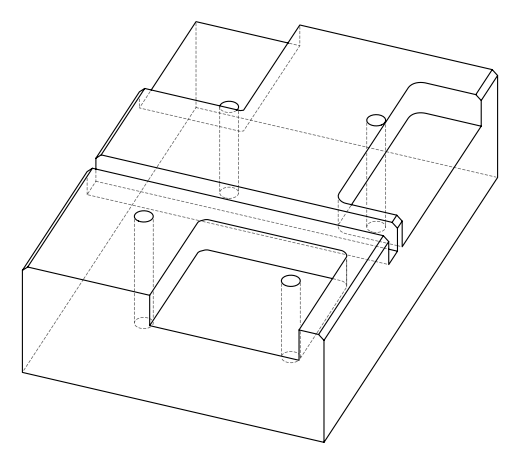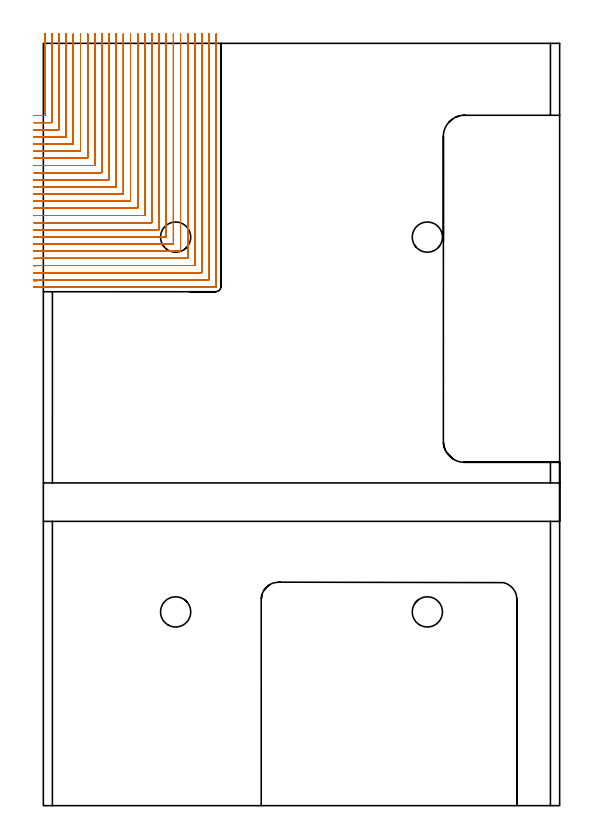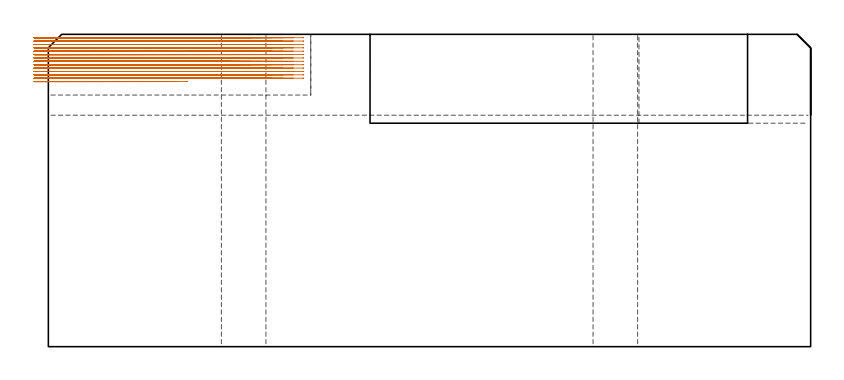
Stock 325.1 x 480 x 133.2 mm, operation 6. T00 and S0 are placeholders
(PLAN: 24 operations, 14 tool changes, 266.3 min)
(1 AREA_MILL | FG_CHAMFER_SURFACE | UGT0205_001 | 0.46 min | 347 mm3)
(2 AREA_MILL_1 | FG_CHAMFER_SURFACE_1 | UGT0205_001 | 4.44 min | 3070 mm3)
(3 AREA_MILL_2 | FG_CHAMFER_SURFACE_2 | UGT0205_001 | 4.44 min | 2965 mm3)
(4 AREA_MILL_3 | FG_CHAMFER_SURFACE_3 | UGT0205_001 | 1.23 min | 825 mm3)
(5 AREA_MILL_4 | FG_CHAMFER_SURFACE_4 | UGT0205_001 | 3.03 min | 2081 mm3)
(6 MILL_CORNER_NOTCH_RECTANGULAR | CORNER_NOTCH_RECTANGULAR | NXT0201_008 | Follow Part, ap 1.5, ae 75% | 162.63 min | 453170 mm3)
(7 MILL_SLOT | SLOT_PARTIAL_RECTANGULAR | UGT0201_094 | Follow Part, ap 5, ae 75% | 38 min | 856644 mm3)
(8 MILL_SLOT_1 | SLOT_PARTIAL_RECTANGULAR_1 | UGT0201_094 | Follow Part, ap 5, ae 75% | 36.74 min | 603226 mm3)
(9 MILL_RECTANGULAR_SLOT | SLOT_RECTANGULAR | UGT0201_094 | Follow Part, ap 5, ae 75% | 10.5 min | 271225 mm3)
(10 SPOT_DRILL | STEP1HOLE | NXT0321_9005460120000 | 0.05 min | 167 mm3)
(11 SPOT_DRILL_1 | STEP1HOLE_1 | NXT0321_9005460120000 | 0.05 min | 184 mm3)
(12 SPOT_DRILL_2 | STEP1HOLE_2 | NXT0321_9005460120000 | 0.05 min | 166 mm3)
(13 SPOT_DRILL_3 | STEP1HOLE_3 | NXT0321_9005460120000 | 0.06 min | 205 mm3)
(14 DRILL_BLIND_HOLE_INTO_CENTER | STEP1HOLE | NXT0301_092 | 0.09 min | 1696 mm3)
(15 GUN_DRILL_THROUGH_HOLE | STEP1HOLE | UGT0307_009 | 0.56 min | 10265 mm3)
(16 DRILL_TO_ENLARGE_THROUGH_HOLE | STEP1HOLE | UGT0301_048 | 0.47 min | 18218 mm3)
(17 DRILL_BLIND_HOLE_INTO_CENTER_1 | STEP1HOLE_1 | NXT0301_092 | 0.08 min | 1711 mm3)
(18 GUN_DRILL_THROUGH_HOLE_1 | STEP1HOLE_1 | UGT0307_009 | 0.66 min | 13211 mm3)
(19 DRILL_TO_ENLARGE_THROUGH_HOLE_1 | STEP1HOLE_1 | UGT0301_048 | 0.57 min | 22579 mm3)
(20 DRILL_BLIND_HOLE_INTO_CENTER_2 | STEP1HOLE_2 | NXT0301_092 | 0.08 min | 1684 mm3)
(21 GUN_DRILL_THROUGH_HOLE_2 | STEP1HOLE_2 | UGT0307_009 | 0.66 min | 13118 mm3)
(22 DRILL_TO_ENLARGE_THROUGH_HOLE_2 | STEP1HOLE_2 | UGT0301_048 | 0.57 min | 22704 mm3)
(23 DRILL_THROUGH_HOLE_INTO_CENTER | STEP1HOLE_3 | NXT0301_065 | 0.41 min | 6458 mm3)
(24 DRILL_TO_ENLARGE_THROUGH_HOLE_3 | STEP1HOLE_3 | UGT0301_048 | 0.43 min | 20336 mm3)
(TOOL UGT0205_001 | Chamfer Mill 20 x 3 x 45 deg. | D20 FL50 Z2)
(TOOL NXT0201_008 | ENDMILL 6mm [2P460-0600-NA 1630] | D6 FL26 Z6)
(TOOL UGT0201_094 | End mill 20 mm | D20 FL38 Z4)
(TOOL NXT0321_9005460120000 | NC Spot Drill, 142deg, 12mm, Carbide, Uncoated | D12 PA142 FL30 Z2)
(TOOL NXT0301_092 | Carbide Drill 12.1mm [860.1-1210-061A1-MM 2214] | D12.1 PA140 FL77 Z2)
(TOOL UGT0307_009 | Gun Drill 12 mm | D12 PA130 FL24 Z1)
(TOOL UGT0301_048 | Twist Drill 19 mm | D19 PA118 FL135 Z2)
(TOOL NXT0301_065 | Carbide Drill 9.4mm [860.1-0940-075A1-MM 2214] | D9.4 PA140 FL98 Z2)
(OP 6 MILL_CORNER_NOTCH_RECTANGULAR, part 1 of 2)
G17 G21 G94 G90
T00 M6
G54
G17 G0 G90 X-6. Y434.547 S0 M3
G43 Z143.2 H1
Z131.761
G94 G1 X-3. Y434.589 F250.
G2 X-1.476 Y434.6 R108. F500.
G1 X0.607
G3 X0.9 Y434.893 R0.3
G1 Y483.
Y486. F250.
G0 Z143.2
X-6. Y430.045
Z131.761
G1 X-3. Y430.089
G2 X-1.476 Y430.1 R103.5 F500.
G1 X5.107
G3 X5.4 Y430.393 R0.3
G1 Y483.
Y486. F250.
G0 Z143.2
X-6. Y425.542
Z131.761
G1 X-3. Y425.588
G2 X-1.476 Y425.6 R99. F500.
G1 X9.607
G3 X9.9 Y425.893 R0.3
G1 Y483.
Y486. F250.
G0 Z143.2
X-6. Y421.039
Z131.761
G1 X-3. Y421.088
G2 X-1.476 Y421.1 R94.5 F500.
G1 X14.107
G3 X14.4 Y421.393 R0.3
G1 Y483.
Y486. F250.
G0 Z143.2
X-6. Y416.536
Z131.761
G1 X-3. Y416.587
G2 X-1.476 Y416.6 R90. F500.
G1 X18.606
G3 X18.9 Y416.894 R0.3
G1 Y483.
Y486. F250.
G0 Z143.2
X-6. Y412.033
Z131.761
G1 X-3. Y412.086
G2 X-1.476 Y412.1 R85.5 F500.
G1 X23.106
G3 X23.4 Y412.394 R0.3
G1 Y483.
Y486. F250.
G0 Z143.2
X-5.999 Y407.529
Z131.761
G1 X-3. Y407.586
G2 X-1.476 Y407.6 R81. F500.
G1 X27.606
G3 X27.9 Y407.894 R0.3
G1 Y483.
Y486. F250.
G0 Z143.2
X-5.999 Y403.025
Z131.761
G1 X-3. Y403.085
G2 X-1.476 Y403.1 R76.5 F500.
G1 X32.106
G3 X32.4 Y403.394 R0.3
G1 Y483.
Y486. F250.
G0 Z143.2
X-5.999 Y398.52
Z131.761
G1 X-3. Y398.584
G2 X-1.476 Y398.6 R72. F500.
G1 X36.606
G3 X36.9 Y398.894 R0.3
G1 Y483.
Y486. F250.
G0 Z143.2
X-5.999 Y394.015
Z131.761
G1 X-3. Y394.083
G2 X-1.476 Y394.1 R67.5 F500.
G1 X41.105
G3 X41.4 Y394.395 R0.3
G1 Y483.
Y486. F250.
G0 Z143.2
X-5.999 Y389.509
Z131.761
G1 X-3. Y389.582
G2 X-1.476 Y389.6 R63. F500.
G1 X45.605
G3 X45.9 Y389.895 R0.3
G1 Y483.
Y486. F250.
G0 Z143.2
X-5.999 Y385.002
Z131.761
G1 X-3. Y385.08
G2 X-1.476 Y385.1 R58.5 F500.
G1 X50.105
G3 X50.4 Y385.395 R0.3
G1 Y483.
Y486. F250.
G0 Z143.2
X-5.999 Y380.494
Z131.761
G1 X-3. Y380.579
G2 X-1.476 Y380.6 R54. F500.
G1 X54.605
G3 X54.9 Y380.895 R0.3
G1 Y483.
Y486. F250.
G0 Z143.2
X-5.999 Y375.984
Z131.761
G1 X-3. Y376.077
G2 X-1.476 Y376.1 R49.5 F500.
G1 X59.105
G3 X59.4 Y376.395 R0.3
G1 Y483.
Y486. F250.
G0 Z143.2
X-5.998 Y371.473
Z131.761
G1 X-3. Y371.574
G2 X-1.476 Y371.6 R45. F500.
G1 X63.604
G3 X63.9 Y371.896 R0.3
G1 Y483.
Y486. F250.
G0 Z143.2
X-5.998 Y366.958
Z131.761
G1 X-3. Y367.071
G2 X-1.476 Y367.1 R40.5 F500.
G1 X68.104
G3 X68.4 Y367.396 R0.3
G1 Y483.
Y486. F250.
G0 Z143.2
X-5.997 Y362.441
Z131.761
G1 X-3. Y362.568
G2 X-1.476 Y362.6 R36. F500.
G1 X72.604
G3 X72.9 Y362.896 R0.3
G1 Y483.
Y486. F250.
G0 Z143.2
X-5.996 Y357.918
Z131.761
G1 X-3. Y358.063
G2 X-1.476 Y358.1 R31.5 F500.
G1 X77.104
G3 X77.4 Y358.396 R0.3
G1 Y483.
Y486. F250.
G0 Z143.2
X-5.995 Y353.388
Z131.761
G1 X-3. Y353.557
G2 X-1.476 Y353.6 R27. F500.
G1 X81.604
G3 X81.9 Y353.896 R0.3
G1 Y483.
Y486. F250.
G0 Z143.2
X-5.993 Y348.845
Z131.761
G1 X-3. Y349.048
G2 X-1.476 Y349.1 R22.5 F500.
G1 X86.104
G3 X86.4 Y349.396 R0.3
G1 Y483.
Y486. F250.
G0 Z143.2
X-5.989 Y344.281
Z131.761
G1 X-3. Y344.535
G2 X-1.476 Y344.6 R18. F500.
G1 X90.603
G3 X90.9 Y344.897 R0.3
G1 Y483.
Y486. F250.
G0 Z143.2
X-5.981 Y339.675
Z131.761
G1 X-3. Y340.014
G2 X-1.476 Y340.1 R13.5 F500.
G1 X95.103
G3 X95.4 Y340.397 R0.3
G1 Y483.
Y486. F250.
G0 Z143.2
X-5.957 Y334.962
Z131.761
G1 X-3. Y335.47
G2 X-1.476 Y335.6 R9. F500.
G1 X99.603
G3 X99.9 Y335.897 R0.3
G1 Y483.
Y486. F250.
G0 Z143.2
X-5.823 Y329.818
Z131.761
G1 X-3. Y330.834
G2 X-1.476 Y331.1 R4.5 F500.
G1 X104.103
G3 X104.4 Y331.397 R0.3
G1 Y483.
Y486. F250.
G0 Z143.2
X-4.476 Y326.6
Z131.761
G1 X-1.476
X108.603 F500.
G3 X108.9 Y326.897 R0.3
G1 Y483.
Y486. F250.
G0 Z143.2
X-6. Y434.594
Z130.322
G1 X-3. Y434.6
X-2.777 F500.
X0.607
G3 X0.9 Y434.893 R0.3
G1 Y483.
Y486. F250.
G0 Z143.2
X-6. Y430.093
Z130.322
G1 X-3. Y430.1
X-2.777 F500.
X5.107
G3 X5.4 Y430.393 R0.3
G1 Y483.
Y486. F250.
G0 Z143.2
X-6. Y425.593
Z130.322
G1 X-3. Y425.6
X-2.777 F500.
X9.607
G3 X9.9 Y425.893 R0.3
G1 Y483.
Y486. F250.
G0 Z143.2
X-6. Y421.093
Z130.322
G1 X-3. Y421.1
X-2.777 F500.
X14.107
G3 X14.4 Y421.393 R0.3
G1 Y483.
Y486. F250.
G0 Z143.2
X-6. Y416.592
Z130.322
G1 X-3. Y416.6
X-2.777 F500.
X18.606
G3 X18.9 Y416.894 R0.3
G1 Y483.
Y486. F250.
G0 Z143.2
X-6. Y412.092
Z130.322
G1 X-3. Y412.1
X-2.777 F500.
X23.106
G3 X23.4 Y412.394 R0.3
G1 Y483.
Y486. F250.
G0 Z143.2
X-6. Y407.591
Z130.322
G1 X-3. Y407.6
X-2.777 F500.
X27.606
G3 X27.9 Y407.894 R0.3
G1 Y483.
Y486. F250.
G0 Z143.2
X-6. Y403.091
Z130.322
G1 X-3. Y403.1
X-2.777 F500.
X32.106
G3 X32.4 Y403.394 R0.3
G1 Y483.
Y486. F250.
G0 Z143.2
X-6. Y398.59
Z130.322
G1 X-3. Y398.6
X-2.777 F500.
X36.606
G3 X36.9 Y398.894 R0.3
G1 Y483.
Y486. F250.
G0 Z143.2
X-6. Y394.09
Z130.322
G1 X-3. Y394.1
X-2.777 F500.
X41.105
G3 X41.4 Y394.395 R0.3
G1 Y483.
Y486. F250.
G0 Z143.2
X-6. Y389.589
Z130.322
G1 X-3. Y389.6
X-2.777 F500.
X45.605
G3 X45.9 Y389.895 R0.3
G1 Y483.
Y486. F250.
G0 Z143.2
X-6. Y385.088
Z130.322
G1 X-3. Y385.1
X-2.777 F500.
X50.105
G3 X50.4 Y385.395 R0.3
G1 Y483.
Y486. F250.
G0 Z143.2
X-6. Y380.587
Z130.322
G1 X-3. Y380.6
X-2.777 F500.
X54.605
G3 X54.9 Y380.895 R0.3
G1 Y483.
Y486. F250.
G0 Z143.2
X-6. Y376.086
Z130.322
G1 X-3. Y376.099
X-2.777 Y376.1 F500.
X59.105
G3 X59.4 Y376.395 R0.3
G1 Y483.
Y486. F250.
G0 Z143.2
X-6. Y371.585
Z130.322
G1 X-3. Y371.599
X-2.777 Y371.6 F500.
X63.604
G3 X63.9 Y371.896 R0.3
G1 Y483.
Y486. F250.
G0 Z143.2
X-6. Y367.083
Z130.322
G1 X-3. Y367.099
X-2.777 Y367.1 F500.
X68.104
G3 X68.4 Y367.396 R0.3
G1 Y483.
Y486. F250.
G0 Z143.2
X-6. Y362.581
Z130.322
G1 X-3. Y362.599
X-2.777 Y362.6 F500.
X72.604
G3 X72.9 Y362.896 R0.3
G1 Y483.
Y486. F250.
G0 Z143.2
X-6. Y358.078
Z130.322
G1 X-3. Y358.099
X-2.777 Y358.1 F500.
X77.104
G3 X77.4 Y358.396 R0.3
G1 Y483.
Y486. F250.
G0 Z143.2
X-6. Y353.574
Z130.322
G1 X-3. Y353.599
X-2.777 Y353.6 F500.
X81.604
G3 X81.9 Y353.896 R0.3
G1 Y483.
Y486. F250.
G0 Z143.2
X-6. Y349.069
Z130.322
G1 X-3. Y349.099
G2 X-2.777 Y349.1 R22.5 F500.
G1 X86.104
G3 X86.4 Y349.396 R0.3
G1 Y483.
Y486. F250.
G0 Z143.2
X-6. Y344.562
Z130.322
G1 X-3. Y344.599
G2 X-2.777 Y344.6 R18. F500.
G1 X90.603
G3 X90.9 Y344.897 R0.3
G1 Y483.
Y486. F250.
G0 Z143.2
X-6. Y340.049
Z130.322
G1 X-3. Y340.098
G2 X-2.777 Y340.1 R13.5 F500.
G1 X95.103
G3 X95.4 Y340.397 R0.3
G1 Y483.
Y486. F250.
G0 Z143.2
X-5.999 Y335.523
Z130.322
G1 X-3. Y335.597
G2 X-2.777 Y335.6 R9. F500.
G1 X99.603
G3 X99.9 Y335.897 R0.3
G1 Y483.
Y486. F250.
G0 Z143.2
X-5.996 Y330.946
Z130.322
G1 X-3. Y331.094
G2 X-2.777 Y331.1 R4.5 F500.
G1 X104.103
G3 X104.4 Y331.397 R0.3
G1 Y483.
Y486. F250.
G0 Z143.2
X-5.777 Y326.6
Z130.322
G1 X-2.777
X108.603 F500.
G3 X108.9 Y326.897 R0.3
G1 Y483.
Y486. F250.
G0 Z143.2
X-6. Y434.6
Z128.883
G1 X-3.
X0.607 F500.
G3 X0.9 Y434.893 R0.3
G1 Y483.
Y486. F250.
G0 Z143.2
X-6. Y430.1
Z128.883
G1 X-3.
X5.107 F500.
G3 X5.4 Y430.393 R0.3
G1 Y483.
Y486. F250.
G0 Z143.2
X-6. Y425.6
Z128.883
G1 X-3.
X9.607 F500.
G3 X9.9 Y425.893 R0.3
G1 Y483.
Y486. F250.
G0 Z143.2
X-6. Y421.1
Z128.883
G1 X-3.
X14.106 F500.
G3 X14.4 Y421.394 R0.3
G1 Y483.
Y486. F250.
G0 Z143.2
X-6. Y416.6
Z128.883
G1 X-3.
X18.606 F500.
G3 X18.9 Y416.894 R0.3
G1 Y483.
Y486. F250.
G0 Z143.2
X-6. Y412.1
Z128.883
G1 X-3.
X23.106 F500.
G3 X23.4 Y412.394 R0.3
G1 Y483.
Y486. F250.
G0 Z143.2
X-6. Y407.6
Z128.883
G1 X-3.
X27.606 F500.
G3 X27.9 Y407.894 R0.3
G1 Y483.
Y486. F250.
G0 Z143.2
X-6. Y403.1
Z128.883
G1 X-3.
X32.106 F500.
G3 X32.4 Y403.394 R0.3
G1 Y483.
Y486. F250.
G0 Z143.2
X-6. Y398.6
Z128.883
G1 X-3.
X36.606 F500.
G3 X36.9 Y398.894 R0.3
G1 Y483.
Y486. F250.
G0 Z143.2
X-6. Y394.1
Z128.883
G1 X-3.
X41.105 F500.
G3 X41.4 Y394.395 R0.3
G1 Y483.
Y486. F250.
G0 Z143.2
X-6. Y389.6
Z128.883
G1 X-3.
X45.605 F500.
G3 X45.9 Y389.895 R0.3
G1 Y483.
Y486. F250.
G0 Z143.2
X-6. Y385.1
Z128.883
G1 X-3.
X50.105 F500.
G3 X50.4 Y385.395 R0.3
G1 Y483.
Y486. F250.
G0 Z143.2
X-6. Y380.6
Z128.883
G1 X-3.
X54.605 F500.
G3 X54.9 Y380.895 R0.3
G1 Y483.
Y486. F250.
G0 Z143.2
X-6. Y376.1
Z128.883
G1 X-3.
X59.105 F500.
G3 X59.4 Y376.395 R0.3
G1 Y483.
Y486. F250.
G0 Z143.2
X-6. Y371.6
Z128.883
G1 X-3.
X63.604 F500.
G3 X63.9 Y371.896 R0.3
G1 Y483.
Y486. F250.
G0 Z143.2
X-6. Y367.1
Z128.883
G1 X-3.
X68.104 F500.
G3 X68.4 Y367.396 R0.3
G1 Y483.
Y486. F250.
G0 Z143.2
X-6. Y362.6
Z128.883
G1 X-3.
X72.604 F500.
G3 X72.9 Y362.896 R0.3
G1 Y483.
Y486. F250.
G0 Z143.2
X-6. Y358.1
Z128.883
G1 X-3.
X77.104 F500.
G3 X77.4 Y358.396 R0.3
G1 Y483.
Y486. F250.
G0 Z143.2
X-6. Y353.6
Z128.883
G1 X-3.
X81.604 F500.
G3 X81.9 Y353.896 R0.3
G1 Y483.
Y486. F250.
G0 Z143.2
X-6. Y349.1
Z128.883
G1 X-3.
X86.104 F500.
G3 X86.4 Y349.396 R0.3
G1 Y483.
Y486. F250.
G0 Z143.2
X-6. Y344.6
Z128.883
G1 X-3.
X90.603 F500.
G3 X90.9 Y344.897 R0.3
G1 Y483.
Y486. F250.
G0 Z143.2
X-6. Y340.1
Z128.883
G1 X-3.
X95.103 F500.
G3 X95.4 Y340.397 R0.3
G1 Y483.
Y486. F250.
G0 Z143.2
X-6. Y335.6
Z128.883
G1 X-3.
X99.603 F500.
G3 X99.9 Y335.897 R0.3
G1 Y483.
Y486. F250.
G0 Z143.2
X-6. Y331.1
Z128.883
G1 X-3.
X104.103 F500.
G3 X104.4 Y331.397 R0.3
G1 Y483.
Y486. F250.
G0 Z143.2
X-6. Y326.6
Z128.883
G1 X-3.
X108.603 F500.
G3 X108.9 Y326.897 R0.3
G1 Y483.
Y486. F250.
G0 Z143.2
X-6. Y434.6
Z127.444
G1 X-3.
X0.607 F500.
G3 X0.9 Y434.893 R0.3
G1 Y483.
Y486. F250.
G0 Z143.2
X-6. Y430.1
Z127.444
G1 X-3.
X5.107 F500.
G3 X5.4 Y430.393 R0.3
G1 Y483.
Y486. F250.
G0 Z143.2
X-6. Y425.6
Z127.444
G1 X-3.
X9.607 F500.
G3 X9.9 Y425.893 R0.3
G1 Y483.
Y486. F250.
G0 Z143.2
X-6. Y421.1
Z127.444
G1 X-3.
X14.106 F500.
G3 X14.4 Y421.394 R0.3
G1 Y483.
Y486. F250.
G0 Z143.2
X-6. Y416.6
Z127.444
G1 X-3.
X18.606 F500.
G3 X18.9 Y416.894 R0.3
G1 Y483.
Y486. F250.
G0 Z143.2
X-6. Y412.1
Z127.444
G1 X-3.
X23.106 F500.
G3 X23.4 Y412.394 R0.3
G1 Y483.
Y486. F250.
G0 Z143.2
X-6. Y407.6
Z127.444
G1 X-3.
X27.606 F500.
G3 X27.9 Y407.894 R0.3
G1 Y483.
Y486. F250.
G0 Z143.2
X-6. Y403.1
Z127.444
G1 X-3.
X32.106 F500.
G3 X32.4 Y403.394 R0.3
G1 Y483.
Y486. F250.
G0 Z143.2
X-6. Y398.6
Z127.444
G1 X-3.
X36.606 F500.
G3 X36.9 Y398.894 R0.3
G1 Y483.
Y486. F250.
G0 Z143.2
X-6. Y394.1
Z127.444
G1 X-3.
X41.105 F500.
G3 X41.4 Y394.395 R0.3
G1 Y483.
Y486. F250.
G0 Z143.2
X-6. Y389.6
Z127.444
G1 X-3.
X45.605 F500.
G3 X45.9 Y389.895 R0.3
G1 Y483.
Y486. F250.
G0 Z143.2
X-6. Y385.1
Z127.444
G1 X-3.
X50.105 F500.
G3 X50.4 Y385.395 R0.3
G1 Y483.
Y486. F250.
G0 Z143.2
X-6. Y380.6
Z127.444
G1 X-3.
X54.605 F500.
G3 X54.9 Y380.895 R0.3
G1 Y483.
Y486. F250.
G0 Z143.2
X-6. Y376.1
Z127.444
G1 X-3.
X59.105 F500.
G3 X59.4 Y376.395 R0.3
G1 Y483.
Y486. F250.
G0 Z143.2
X-6. Y371.6
Z127.444
G1 X-3.
X63.604 F500.
G3 X63.9 Y371.896 R0.3
G1 Y483.
Y486. F250.
G0 Z143.2
X-6. Y367.1
Z127.444
G1 X-3.
X68.104 F500.
G3 X68.4 Y367.396 R0.3
G1 Y483.
Y486. F250.
G0 Z143.2
X-6. Y362.6
Z127.444
G1 X-3.
X72.604 F500.
G3 X72.9 Y362.896 R0.3
G1 Y483.
Y486. F250.
G0 Z143.2
X-6. Y358.1
Z127.444
G1 X-3.
X77.104 F500.
G3 X77.4 Y358.396 R0.3
G1 Y483.
Y486. F250.
G0 Z143.2
X-6. Y353.6
Z127.444
G1 X-3.
X81.604 F500.
G3 X81.9 Y353.896 R0.3
G1 Y483.
Y486. F250.
G0 Z143.2
X-6. Y349.1
Z127.444
G1 X-3.
X86.104 F500.
G3 X86.4 Y349.396 R0.3
G1 Y483.
Y486. F250.
G0 Z143.2
X-6. Y344.6
Z127.444
G1 X-3.
X90.603 F500.
G3 X90.9 Y344.897 R0.3
G1 Y483.
Y486. F250.
G0 Z143.2
X-6. Y340.1
Z127.444
G1 X-3.
X95.103 F500.
G3 X95.4 Y340.397 R0.3
G1 Y483.
Y486. F250.
G0 Z143.2
X-6. Y335.6
Z127.444
G1 X-3.
X99.603 F500.
G3 X99.9 Y335.897 R0.3
G1 Y483.
Y486. F250.
G0 Z143.2
X-6. Y331.1
Z127.444
G1 X-3.
X104.103 F500.
G3 X104.4 Y331.397 R0.3
G1 Y483.
Y486. F250.
G0 Z143.2
X-6. Y326.6
Z127.444
G1 X-3.
X108.603 F500.
G3 X108.9 Y326.897 R0.3
G1 Y483.
Y486. F250.
G0 Z143.2
X-6. Y434.6
Z126.005
G1 X-3.
X0.607 F500.
G3 X0.9 Y434.893 R0.3
G1 Y483.
Y486. F250.
G0 Z143.2
X-6. Y430.1
Z126.005
G1 X-3.
X5.107 F500.
G3 X5.4 Y430.393 R0.3
G1 Y483.
Y486. F250.
G0 Z143.2
X-6. Y425.6
Z126.005
G1 X-3.
X9.607 F500.
G3 X9.9 Y425.893 R0.3
G1 Y483.
Y486. F250.
G0 Z143.2
X-6. Y421.1
Z126.005
G1 X-3.
X14.107 F500.
G3 X14.4 Y421.393 R0.3
G1 Y483.
Y486. F250.
G0 Z143.2
X-6. Y416.6
Z126.005
G1 X-3.
X18.606 F500.
G3 X18.9 Y416.894 R0.3
G1 Y483.
Y486. F250.
G0 Z143.2
X-6. Y412.1
Z126.005
G1 X-3.
X23.106 F500.
G3 X23.4 Y412.394 R0.3
G1 Y483.
Y486. F250.
G0 Z143.2
X-6. Y407.6
Z126.005
G1 X-3.
X27.606 F500.
G3 X27.9 Y407.894 R0.3
G1 Y483.
Y486. F250.
G0 Z143.2
X-6. Y403.1
Z126.005
G1 X-3.
X32.106 F500.
G3 X32.4 Y403.394 R0.3
G1 Y483.
Y486. F250.
G0 Z143.2
X-6. Y398.6
Z126.005
G1 X-3.
X36.606 F500.
G3 X36.9 Y398.894 R0.3
G1 Y483.
Y486. F250.
G0 Z143.2
X-6. Y394.1
Z126.005
G1 X-3.
X41.105 F500.
G3 X41.4 Y394.395 R0.3
G1 Y483.
Y486. F250.
G0 Z143.2
X-6. Y389.6
Z126.005
G1 X-3.
X45.605 F500.
G3 X45.9 Y389.895 R0.3
G1 Y483.
Y486. F250.
G0 Z143.2
X-6. Y385.1
Z126.005
G1 X-3.
X50.105 F500.
G3 X50.4 Y385.395 R0.3
G1 Y483.
Y486. F250.
G0 Z143.2
X-6. Y380.6
Z126.005
G1 X-3.
X54.605 F500.
G3 X54.9 Y380.895 R0.3
G1 Y483.
Y486. F250.
G0 Z143.2
X-6. Y376.1
Z126.005
G1 X-3.
X59.105 F500.
G3 X59.4 Y376.395 R0.3
G1 Y483.
Y486. F250.
G0 Z143.2
X-6. Y371.6
Z126.005
G1 X-3.
X63.604 F500.
G3 X63.9 Y371.896 R0.3
G1 Y483.
Y486. F250.
G0 Z143.2
X-6. Y367.1
Z126.005
G1 X-3.
X68.104 F500.
G3 X68.4 Y367.396 R0.3
G1 Y483.
Y486. F250.
G0 Z143.2
X-6. Y362.6
Z126.005
G1 X-3.
X72.604 F500.
G3 X72.9 Y362.896 R0.3
G1 Y483.
Y486. F250.
G0 Z143.2
X-6. Y358.1
Z126.005
G1 X-3.
X77.104 F500.
G3 X77.4 Y358.396 R0.3
G1 Y483.
Y486. F250.
G0 Z143.2
X-6. Y353.6
Z126.005
G1 X-3.
X81.604 F500.
G3 X81.9 Y353.896 R0.3
G1 Y483.
Y486. F250.
G0 Z143.2
X-6. Y349.1
Z126.005
G1 X-3.
X86.104 F500.
G3 X86.4 Y349.396 R0.3
G1 Y483.
Y486. F250.
G0 Z143.2
X-6. Y344.6
Z126.005
G1 X-3.
X90.603 F500.
G3 X90.9 Y344.897 R0.3
G1 Y483.
Y486. F250.
G0 Z143.2
X-6. Y340.1
Z126.005
G1 X-3.
X95.103 F500.
G3 X95.4 Y340.397 R0.3
G1 Y483.
Y486. F250.
G0 Z143.2
X-6. Y335.6
Z126.005
G1 X-3.
X99.603 F500.
G3 X99.9 Y335.897 R0.3
G1 Y483.
Y486. F250.
G0 Z143.2
X-6. Y331.1
Z126.005
G1 X-3.
X104.103 F500.
G3 X104.4 Y331.397 R0.3
G1 Y483.
Y486. F250.
G0 Z143.2
X-6. Y326.6
Z126.005
G1 X-3.
X108.603 F500.
G3 X108.9 Y326.897 R0.3
G1 Y483.
Y486. F250.
G0 Z143.2
X-6. Y434.6
Z124.567
G1 X-3.
X0.607 F500.
G3 X0.9 Y434.893 R0.3
G1 Y483.
Y486. F250.
G0 Z143.2
X-6. Y430.1
Z124.567
G1 X-3.
X5.107 F500.
G3 X5.4 Y430.393 R0.3
G1 Y483.
Y486. F250.
G0 Z143.2
X-6. Y425.6
Z124.567
G1 X-3.
X9.607 F500.
G3 X9.9 Y425.893 R0.3
G1 Y483.
Y486. F250.
G0 Z143.2
X-6. Y421.1
Z124.567
G1 X-3.
X14.107 F500.
G3 X14.4 Y421.393 R0.3
G1 Y483.
Y486. F250.
G0 Z143.2
X-6. Y416.6
Z124.567
G1 X-3.
X18.606 F500.
G3 X18.9 Y416.894 R0.3
G1 Y483.
Y486. F250.
G0 Z143.2
X-6. Y412.1
Z124.567
G1 X-3.
X23.106 F500.
G3 X23.4 Y412.394 R0.3
G1 Y483.
Y486. F250.
G0 Z143.2
X-6. Y407.6
Z124.567
G1 X-3.
X27.606 F500.
G3 X27.9 Y407.894 R0.3
G1 Y483.
Y486. F250.
G0 Z143.2
X-6. Y403.1
Z124.567
G1 X-3.
X32.106 F500.
G3 X32.4 Y403.394 R0.3
G1 Y483.
Y486. F250.
G0 Z143.2
X-6. Y398.6
Z124.567
G1 X-3.
X36.606 F500.
G3 X36.9 Y398.894 R0.3
G1 Y483.
Y486. F250.
G0 Z143.2
X-6. Y394.1
Z124.567
G1 X-3.
X41.105 F500.
G3 X41.4 Y394.395 R0.3
G1 Y483.
Y486. F250.
G0 Z143.2
X-6. Y389.6
Z124.567
G1 X-3.
X45.605 F500.
G3 X45.9 Y389.895 R0.3
G1 Y483.
Y486. F250.
G0 Z143.2
X-6. Y385.1
Z124.567
G1 X-3.
X50.105 F500.
G3 X50.4 Y385.395 R0.3
G1 Y483.
Y486. F250.
G0 Z143.2
X-6. Y380.6
Z124.567
G1 X-3.
X54.605 F500.
G3 X54.9 Y380.895 R0.3
G1 Y483.
Y486. F250.
G0 Z143.2
X-6. Y376.1
Z124.567
G1 X-3.
X59.105 F500.
G3 X59.4 Y376.395 R0.3
G1 Y483.
Y486. F250.
G0 Z143.2
X-6. Y371.6
Z124.567
G1 X-3.
X63.604 F500.
G3 X63.9 Y371.896 R0.3
G1 Y483.
Y486. F250.
G0 Z143.2
X-6. Y367.1
Z124.567
G1 X-3.
X68.104 F500.
G3 X68.4 Y367.396 R0.3
G1 Y483.
Y486. F250.
G0 Z143.2
X-6. Y362.6
Z124.567
G1 X-3.
X72.604 F500.
G3 X72.9 Y362.896 R0.3
G1 Y483.
Y486. F250.
G0 Z143.2
X-6. Y358.1
Z124.567
G1 X-3.
X77.104 F500.
G3 X77.4 Y358.396 R0.3
G1 Y483.
Y486. F250.
G0 Z143.2
X-6. Y353.6
Z124.567
G1 X-3.
X81.604 F500.
G3 X81.9 Y353.896 R0.3
G1 Y483.
Y486. F250.
G0 Z143.2
X-6. Y349.1
Z124.567
G1 X-3.
X86.104 F500.
G3 X86.4 Y349.396 R0.3
G1 Y483.
Y486. F250.
G0 Z143.2
X-6. Y344.6
Z124.567
G1 X-3.
X90.603 F500.
G3 X90.9 Y344.897 R0.3
G1 Y483.
Y486. F250.
G0 Z143.2
X-6. Y340.1
Z124.567
G1 X-3.
X95.103 F500.
G3 X95.4 Y340.397 R0.3
G1 Y483.
Y486. F250.
G0 Z143.2
X-6. Y335.6
Z124.567
G1 X-3.
X99.603 F500.
G3 X99.9 Y335.897 R0.3
G1 Y483.
Y486. F250.
G0 Z143.2
X-6. Y331.1
Z124.567
G1 X-3.
X104.103 F500.
G3 X104.4 Y331.397 R0.3
G1 Y483.
Y486. F250.
G0 Z143.2
X-6. Y326.6
Z124.567
G1 X-3.
X108.603 F500.
G3 X108.9 Y326.897 R0.3
G1 Y483.
Y486. F250.
G0 Z143.2
X-6. Y434.6
Z123.128
G1 X-3.
X0.607 F500.
G3 X0.9 Y434.893 R0.3
G1 Y483.
Y486. F250.
G0 Z143.2
X-6. Y430.1
Z123.128
G1 X-3.
X5.107 F500.
G3 X5.4 Y430.393 R0.3
G1 Y483.
Y486. F250.
G0 Z143.2
X-6. Y425.6
Z123.128
G1 X-3.
X9.607 F500.
G3 X9.9 Y425.893 R0.3
G1 Y483.
Y486. F250.
G0 Z143.2
X-6. Y421.1
Z123.128
G1 X-3.
X14.107 F500.
G3 X14.4 Y421.393 R0.3
G1 Y483.
Y486. F250.
G0 Z143.2
X-6. Y416.6
Z123.128
G1 X-3.
X18.606 F500.
G3 X18.9 Y416.894 R0.3
G1 Y483.
Y486. F250.
G0 Z143.2
X-6. Y412.1
Z123.128
G1 X-3.
X23.106 F500.
G3 X23.4 Y412.394 R0.3
G1 Y483.
Y486. F250.
G0 Z143.2
X-6. Y407.6
Z123.128
G1 X-3.
X27.606 F500.
G3 X27.9 Y407.894 R0.3
G1 Y483.
Y486. F250.
G0 Z143.2
X-6. Y403.1
Z123.128
G1 X-3.
X32.106 F500.
G3 X32.4 Y403.394 R0.3
G1 Y483.
Y486. F250.
G0 Z143.2
X-6. Y398.6
Z123.128
G1 X-3.
X36.606 F500.
G3 X36.9 Y398.894 R0.3
G1 Y483.
Y486. F250.
G0 Z143.2
X-6. Y394.1
Z123.128
G1 X-3.
X41.105 F500.
G3 X41.4 Y394.395 R0.3
G1 Y483.
Y486. F250.
G0 Z143.2
X-6. Y389.6
Z123.128
G1 X-3.
X45.605 F500.
G3 X45.9 Y389.895 R0.3
G1 Y483.
Y486. F250.
G0 Z143.2
X-6. Y385.1
Z123.128
G1 X-3.
X50.105 F500.
G3 X50.4 Y385.395 R0.3
G1 Y483.
Y486. F250.
G0 Z143.2
X-6. Y380.6
Z123.128
G1 X-3.
X54.605 F500.
G3 X54.9 Y380.895 R0.3
G1 Y483.
Y486. F250.
G0 Z143.2
X-6. Y376.1
Z123.128
G1 X-3.
X59.105 F500.
G3 X59.4 Y376.395 R0.3
G1 Y483.
Y486. F250.
G0 Z143.2
X-6. Y371.6
Z123.128
G1 X-3.
X63.604 F500.
G3 X63.9 Y371.896 R0.3
G1 Y483.
Y486. F250.
G0 Z143.2
X-6. Y367.1
Z123.128
G1 X-3.
X68.104 F500.
G3 X68.4 Y367.396 R0.3
G1 Y483.
Y486. F250.
G0 Z143.2
X-6. Y362.6
Z123.128
G1 X-3.
X72.604 F500.
G3 X72.9 Y362.896 R0.3
G1 Y483.
Y486. F250.
G0 Z143.2
X-6. Y358.1
Z123.128
G1 X-3.
X77.104 F500.
G3 X77.4 Y358.396 R0.3
G1 Y483.
Y486. F250.
G0 Z143.2
X-6. Y353.6
Z123.128
G1 X-3.
X81.604 F500.
G3 X81.9 Y353.896 R0.3
G1 Y483.
Y486. F250.
G0 Z143.2
X-6. Y349.1
Z123.128
G1 X-3.
X86.104 F500.
G3 X86.4 Y349.396 R0.3
G1 Y483.
Y486. F250.
G0 Z143.2
X-6. Y344.6
Z123.128
G1 X-3.
X90.603 F500.
G3 X90.9 Y344.897 R0.3
G1 Y483.
Y486. F250.
G0 Z143.2
X-6. Y340.1
Z123.128
G1 X-3.
X95.103 F500.
G3 X95.4 Y340.397 R0.3
G1 Y483.
Y486. F250.
G0 Z143.2
X-6. Y335.6
Z123.128
G1 X-3.
X99.603 F500.
G3 X99.9 Y335.897 R0.3
G1 Y483.
Y486. F250.
G0 Z143.2
X-6. Y331.1
Z123.128
G1 X-3.
X104.103 F500.
G3 X104.4 Y331.397 R0.3
G1 Y483.
Y486. F250.
G0 Z143.2
X-6. Y326.6
Z123.128
G1 X-3.
X108.603 F500.
G3 X108.9 Y326.897 R0.3
G1 Y483.
Y486. F250.
G0 Z143.2
X-6. Y434.6
Z121.689
G1 X-3.
X0.607 F500.
G3 X0.9 Y434.893 R0.3
G1 Y483.
Y486. F250.
G0 Z143.2
X-6. Y430.1
Z121.689
G1 X-3.
X5.107 F500.
G3 X5.4 Y430.393 R0.3
G1 Y483.
Y486. F250.
G0 Z143.2
X-6. Y425.6
Z121.689
G1 X-3.
X9.607 F500.
G3 X9.9 Y425.893 R0.3
G1 Y483.
Y486. F250.
G0 Z143.2
X-6. Y421.1
Z121.689
G1 X-3.
X14.107 F500.
G3 X14.4 Y421.393 R0.3
G1 Y483.
Y486. F250.
G0 Z143.2
X-6. Y416.6
Z121.689
G1 X-3.
X18.606 F500.
G3 X18.9 Y416.894 R0.3
G1 Y483.
Y486. F250.
G0 Z143.2
X-6. Y412.1
Z121.689
G1 X-3.
X23.106 F500.
G3 X23.4 Y412.394 R0.3
G1 Y483.
Y486. F250.
G0 Z143.2
X-6. Y407.6
Z121.689
G1 X-3.
X27.606 F500.
G3 X27.9 Y407.894 R0.3
G1 Y483.
Y486. F250.
G0 Z143.2
X-6. Y403.1
Z121.689
G1 X-3.
X32.106 F500.
G3 X32.4 Y403.394 R0.3
G1 Y483.
Y486. F250.
G0 Z143.2
X-6. Y398.6
Z121.689
G1 X-3.
X36.606 F500.
G3 X36.9 Y398.894 R0.3
G1 Y483.
Y486. F250.
G0 Z143.2
X-6. Y394.1
Z121.689
G1 X-3.
X41.105 F500.
G3 X41.4 Y394.395 R0.3
G1 Y483.
Y486. F250.
G0 Z143.2
X-6. Y389.6
Z121.689
G1 X-3.
X45.605 F500.
G3 X45.9 Y389.895 R0.3
G1 Y483.
Y486. F250.
G0 Z143.2
X-6. Y385.1
Z121.689
G1 X-3.
X50.105 F500.
G3 X50.4 Y385.395 R0.3
G1 Y483.
Y486. F250.
G0 Z143.2
X-6. Y380.6
Z121.689
G1 X-3.
X54.605 F500.
G3 X54.9 Y380.895 R0.3
G1 Y483.
Y486. F250.
G0 Z143.2
X-6. Y376.1
Z121.689
G1 X-3.
X59.105 F500.
G3 X59.4 Y376.395 R0.3
G1 Y483.
Y486. F250.
G0 Z143.2
X-6. Y371.6
Z121.689
G1 X-3.
X63.604 F500.
G3 X63.9 Y371.896 R0.3
G1 Y483.
Y486. F250.
G0 Z143.2
X-6. Y367.1
Z121.689
G1 X-3.
X68.104 F500.
G3 X68.4 Y367.396 R0.3
G1 Y483.
Y486. F250.
G0 Z143.2
X-6. Y362.6
Z121.689
G1 X-3.
X72.604 F500.
G3 X72.9 Y362.896 R0.3
G1 Y483.
Y486. F250.
G0 Z143.2
X-6. Y358.1
Z121.689
G1 X-3.
X77.104 F500.
G3 X77.4 Y358.396 R0.3
G1 Y483.
Y486. F250.
G0 Z143.2
X-6. Y353.6
Z121.689
G1 X-3.
X81.604 F500.
G3 X81.9 Y353.896 R0.3
G1 Y483.
Y486. F250.
G0 Z143.2
X-6. Y349.1
Z121.689
G1 X-3.
X86.104 F500.
G3 X86.4 Y349.396 R0.3
G1 Y483.
Y486. F250.
G0 Z143.2
X-6. Y344.6
Z121.689
G1 X-3.
X90.603 F500.
G3 X90.9 Y344.897 R0.3
G1 Y483.
Y486. F250.
G0 Z143.2
X-6. Y340.1
Z121.689
G1 X-3.
X95.103 F500.
G3 X95.4 Y340.397 R0.3
G1 Y483.
Y486. F250.
G0 Z143.2
X-6. Y335.6
Z121.689
G1 X-3.
X99.603 F500.
G3 X99.9 Y335.897 R0.3
G1 Y483.
Y486. F250.
G0 Z143.2
X-6. Y331.1
Z121.689
G1 X-3.
X104.103 F500.
G3 X104.4 Y331.397 R0.3
G1 Y483.
Y486. F250.
G0 Z143.2
X-6. Y326.6
Z121.689
G1 X-3.
X108.603 F500.
G3 X108.9 Y326.897 R0.3
G1 Y483.
Y486. F250.
G0 Z143.2
X-6. Y434.6
Z120.25
G1 X-3.
X0.607 F500.
G3 X0.9 Y434.893 R0.3
G1 Y483.
Y486. F250.
G0 Z143.2
X-6. Y430.1
Z120.25
G1 X-3.
X5.107 F500.
G3 X5.4 Y430.393 R0.3
G1 Y483.
Y486. F250.
G0 Z143.2
X-6. Y425.6
Z120.25
G1 X-3.
X9.607 F500.
G3 X9.9 Y425.893 R0.3
G1 Y483.
Y486. F250.
G0 Z143.2
X-6. Y421.1
Z120.25
G1 X-3.
X14.107 F500.
G3 X14.4 Y421.393 R0.3
G1 Y483.
Y486. F250.
G0 Z143.2
X-6. Y416.6
Z120.25
G1 X-3.
X18.606 F500.
G3 X18.9 Y416.894 R0.3
G1 Y483.
Y486. F250.
G0 Z143.2
X-6. Y412.1
Z120.25
G1 X-3.
X23.106 F500.
G3 X23.4 Y412.394 R0.3
G1 Y483.
Y486. F250.
G0 Z143.2
X-6. Y407.6
Z120.25
G1 X-3.
X27.606 F500.
G3 X27.9 Y407.894 R0.3
G1 Y483.
Y486. F250.
G0 Z143.2
X-6. Y403.1
Z120.25
G1 X-3.
X32.106 F500.
G3 X32.4 Y403.394 R0.3
G1 Y483.
Y486. F250.
G0 Z143.2
X-6. Y398.6
Z120.25
G1 X-3.
X36.606 F500.
G3 X36.9 Y398.894 R0.3
G1 Y483.
Y486. F250.
G0 Z143.2
X-6. Y394.1
Z120.25
G1 X-3.
X41.105 F500.
G3 X41.4 Y394.395 R0.3
G1 Y483.
Y486. F250.
G0 Z143.2
X-6. Y389.6
Z120.25
G1 X-3.
X45.605 F500.
G3 X45.9 Y389.895 R0.3
G1 Y483.
Y486. F250.
G0 Z143.2
X-6. Y385.1
Z120.25
G1 X-3.
X50.105 F500.
G3 X50.4 Y385.395 R0.3
G1 Y483.
Y486. F250.
G0 Z143.2
X-6. Y380.6
Z120.25
G1 X-3.
X54.605 F500.
G3 X54.9 Y380.895 R0.3
G1 Y483.
Y486. F250.
G0 Z143.2
X-6. Y376.1
Z120.25
G1 X-3.
X59.105 F500.
G3 X59.4 Y376.395 R0.3
G1 Y483.
Y486. F250.
G0 Z143.2
X-6. Y371.6
Z120.25
G1 X-3.
X63.604 F500.
G3 X63.9 Y371.896 R0.3
G1 Y483.
Y486. F250.
G0 Z143.2
X-6. Y367.1
Z120.25
G1 X-3.
X68.104 F500.
G3 X68.4 Y367.396 R0.3
G1 Y483.
Y486. F250.
G0 Z143.2
X-6. Y362.6
Z120.25
G1 X-3.
X72.604 F500.
G3 X72.9 Y362.896 R0.3
G1 Y483.
Y486. F250.
G0 Z143.2
X-6. Y358.1
Z120.25
G1 X-3.
X77.104 F500.
G3 X77.4 Y358.396 R0.3
G1 Y483.
Y486. F250.
G0 Z143.2
X-6. Y353.6
Z120.25
G1 X-3.
X81.604 F500.
G3 X81.9 Y353.896 R0.3
G1 Y483.
Y486. F250.
G0 Z143.2
X-6. Y349.1
Z120.25
G1 X-3.
X86.104 F500.
G3 X86.4 Y349.396 R0.3
G1 Y483.
Y486. F250.
G0 Z143.2
X-6. Y344.6
Z120.25
G1 X-3.
X90.603 F500.
G3 X90.9 Y344.897 R0.3
G1 Y483.
Y486. F250.
G0 Z143.2
X-6. Y340.1
Z120.25
G1 X-3.
X95.103 F500.
G3 X95.4 Y340.397 R0.3
G1 Y483.
Y486. F250.
G0 Z143.2
X-6. Y335.6
Z120.25
G1 X-3.
X99.603 F500.
G3 X99.9 Y335.897 R0.3
G1 Y483.
Y486. F250.
G0 Z143.2
X-6. Y331.1
Z120.25
G1 X-3.
X104.103 F500.
G3 X104.4 Y331.397 R0.3
G1 Y483.
Y486. F250.
G0 Z143.2
X-6. Y326.6
Z120.25
G1 X-3.
X108.603 F500.
G3 X108.9 Y326.897 R0.3
G1 Y483.
Y486. F250.
G0 Z143.2
X-6. Y434.6
Z118.811
G1 X-3.
X0.607 F500.
G3 X0.9 Y434.893 R0.3
G1 Y483.
Y486. F250.
G0 Z143.2
X-6. Y430.1
Z118.811
G1 X-3.
X5.107 F500.
G3 X5.4 Y430.393 R0.3
G1 Y483.
Y486. F250.
G0 Z143.2
X-6. Y425.6
Z118.811
G1 X-3.
X9.607 F500.
G3 X9.9 Y425.893 R0.3
G1 Y483.
Y486. F250.
G0 Z143.2
X-6. Y421.1
Z118.811
G1 X-3.
X14.107 F500.
G3 X14.4 Y421.393 R0.3
G1 Y483.
Y486. F250.
G0 Z143.2
X-6. Y416.6
Z118.811
G1 X-3.
X18.606 F500.
G3 X18.9 Y416.894 R0.3
G1 Y483.
Y486. F250.
G0 Z143.2
X-6. Y412.1
Z118.811
G1 X-3.
X23.106 F500.
G3 X23.4 Y412.394 R0.3
G1 Y483.
Y486. F250.
G0 Z143.2
X-6. Y407.6
Z118.811
G1 X-3.
X27.606 F500.
G3 X27.9 Y407.894 R0.3
G1 Y483.
Y486. F250.
G0 Z143.2
X-6. Y403.1
Z118.811
G1 X-3.
X32.106 F500.
G3 X32.4 Y403.394 R0.3
G1 Y483.
Y486. F250.
G0 Z143.2
X-6. Y398.6
Z118.811
G1 X-3.
X36.606 F500.
G3 X36.9 Y398.894 R0.3
G1 Y483.
Y486. F250.
G0 Z143.2
X-6. Y394.1
Z118.811
G1 X-3.
X41.105 F500.
G3 X41.4 Y394.395 R0.3
G1 Y483.
Y486. F250.
G0 Z143.2
X-6. Y389.6
Z118.811
G1 X-3.
X45.605 F500.
G3 X45.9 Y389.895 R0.3
G1 Y483.
Y486. F250.
G0 Z143.2
X-6. Y385.1
Z118.811
G1 X-3.
X50.105 F500.
G3 X50.4 Y385.395 R0.3
G1 Y483.
Y486. F250.
G0 Z143.2
X-6. Y380.6
Z118.811
G1 X-3.
X54.605 F500.
G3 X54.9 Y380.895 R0.3
G1 Y483.
Y486. F250.
G0 Z143.2
X-6. Y376.1
Z118.811
G1 X-3.
X59.105 F500.
G3 X59.4 Y376.395 R0.3
G1 Y483.
Y486. F250.
G0 Z143.2
X-6. Y371.6
Z118.811
G1 X-3.
X63.604 F500.
G3 X63.9 Y371.896 R0.3
G1 Y483.
Y486. F250.
G0 Z143.2
X-6. Y367.1
Z118.811
G1 X-3.
X68.104 F500.
G3 X68.4 Y367.396 R0.3
G1 Y483.
Y486. F250.
G0 Z143.2
X-6. Y362.6
Z118.811
G1 X-3.
X72.604 F500.
G3 X72.9 Y362.896 R0.3
G1 Y483.
Y486. F250.
G0 Z143.2
X-6. Y358.1
Z118.811
G1 X-3.
X77.104 F500.
G3 X77.4 Y358.396 R0.3
G1 Y483.
Y486. F250.
G0 Z143.2
X-6. Y353.6
Z118.811
G1 X-3.
X81.604 F500.
G3 X81.9 Y353.896 R0.3
G1 Y483.
Y486. F250.
G0 Z143.2
X-6. Y349.1
Z118.811
G1 X-3.
X86.104 F500.
G3 X86.4 Y349.396 R0.3
G1 Y483.
Y486. F250.
G0 Z143.2
X-6. Y344.6
Z118.811
G1 X-3.
X90.603 F500.
G3 X90.9 Y344.897 R0.3
G1 Y483.
Y486. F250.
G0 Z143.2
X-6. Y340.1
Z118.811
G1 X-3.
X95.103 F500.
G3 X95.4 Y340.397 R0.3
G1 Y483.
Y486. F250.
G0 Z143.2
X-6. Y335.6
Z118.811
G1 X-3.
X99.603 F500.
G3 X99.9 Y335.897 R0.3
G1 Y483.
Y486. F250.
G0 Z143.2
X-6. Y331.1
Z118.811
G1 X-3.
X104.103 F500.
G3 X104.4 Y331.397 R0.3
G1 Y483.
Y486. F250.
G0 Z143.2
X-6. Y326.6
Z118.811
G1 X-3.
X108.603 F500.
G3 X108.9 Y326.897 R0.3
G1 Y483.
Y486. F250.
G0 Z143.2
X-6. Y434.6
Z117.372
G1 X-3.
X0.607 F500.
G3 X0.9 Y434.893 R0.3
G1 Y483.
Y486. F250.
G0 Z143.2
X-6. Y430.1
Z117.372
G1 X-3.
X5.107 F500.
G3 X5.4 Y430.393 R0.3
G1 Y483.
Y486. F250.
G0 Z143.2
X-6. Y425.6
Z117.372
G1 X-3.
X9.607 F500.
G3 X9.9 Y425.893 R0.3
G1 Y483.
Y486. F250.
G0 Z143.2
X-6. Y421.1
Z117.372
G1 X-3.
X14.107 F500.
G3 X14.4 Y421.393 R0.3
G1 Y483.
Y486. F250.
G0 Z143.2
X-6. Y416.6
Z117.372
G1 X-3.
X18.606 F500.
G3 X18.9 Y416.894 R0.3
G1 Y483.
Y486. F250.
G0 Z143.2
X-6. Y412.1
Z117.372
G1 X-3.
X23.106 F500.
G3 X23.4 Y412.394 R0.3
G1 Y483.
Y486. F250.
G0 Z143.2
X-6. Y407.6
Z117.372
G1 X-3.
X27.606 F500.
G3 X27.9 Y407.894 R0.3
G1 Y483.
Y486. F250.
G0 Z143.2
X-6. Y403.1
Z117.372
G1 X-3.
X32.106 F500.
G3 X32.4 Y403.394 R0.3
G1 Y483.
Y486. F250.
G0 Z143.2
X-6. Y398.6
Z117.372
G1 X-3.
X36.606 F500.
G3 X36.9 Y398.894 R0.3
G1 Y483.
Y486. F250.
G0 Z143.2
X-6. Y394.1
Z117.372
G1 X-3.
X41.105 F500.
G3 X41.4 Y394.395 R0.3
G1 Y483.
Y486. F250.
G0 Z143.2
X-6. Y389.6
Z117.372
G1 X-3.
X45.605 F500.
G3 X45.9 Y389.895 R0.3
G1 Y483.
Y486. F250.
G0 Z143.2
X-6. Y385.1
Z117.372
G1 X-3.
X50.105 F500.
G3 X50.4 Y385.395 R0.3
G1 Y483.
Y486. F250.
G0 Z143.2
X-6. Y380.6
Z117.372
G1 X-3.
X54.605 F500.
G3 X54.9 Y380.895 R0.3
G1 Y483.
Y486. F250.
G0 Z143.2
X-6. Y376.1
Z117.372
G1 X-3.
X59.105 F500.
G3 X59.4 Y376.395 R0.3
G1 Y483.
Y486. F250.
G0 Z143.2
X-6. Y371.6
Z117.372
G1 X-3.
X63.604 F500.
G3 X63.9 Y371.896 R0.3
G1 Y483.
Y486. F250.
G0 Z143.2
X-6. Y367.1
Z117.372
G1 X-3.
X68.104 F500.
G3 X68.4 Y367.396 R0.3
G1 Y483.
Y486. F250.
G0 Z143.2
X-6. Y362.6
Z117.372
G1 X-3.
X72.604 F500.
G3 X72.9 Y362.896 R0.3
G1 Y483.
Y486. F250.
G0 Z143.2
X-6. Y358.1
Z117.372
G1 X-3.
X77.104 F500.
G3 X77.4 Y358.396 R0.3
G1 Y483.
Y486. F250.
G0 Z143.2
X-6. Y353.6
Z117.372
G1 X-3.
X81.604 F500.
G3 X81.9 Y353.896 R0.3
G1 Y483.
Y486. F250.
G0 Z143.2
X-6. Y349.1
Z117.372
G1 X-3.
X86.104 F500.
G3 X86.4 Y349.396 R0.3
G1 Y483.
Y486. F250.
G0 Z143.2
X-6. Y344.6
Z117.372
G1 X-3.
X90.603 F500.
G3 X90.9 Y344.897 R0.3
G1 Y483.
Y486. F250.
G0 Z143.2
X-6. Y340.1
Z117.372
G1 X-3.
X95.103 F500.
G3 X95.4 Y340.397 R0.3
G1 Y483.
Y486. F250.
G0 Z143.2
X-6. Y335.6
Z117.372
G1 X-3.
X99.603 F500.
G3 X99.9 Y335.897 R0.3
G1 Y483.
Y486. F250.
G0 Z143.2
X-6. Y331.1
Z117.372
G1 X-3.
X104.103 F500.
G3 X104.4 Y331.397 R0.3
G1 Y483.
Y486. F250.
G0 Z143.2
X-6. Y326.6
Z117.372
G1 X-3.
X108.603 F500.
G3 X108.9 Y326.897 R0.3
G1 Y483.
Y486. F250.
G0 Z143.2
X-6. Y434.6
Z115.933
G1 X-3.
X0.607 F500.
G3 X0.9 Y434.893 R0.3
G1 Y483.
Y486. F250.
G0 Z143.2
X-6. Y430.1
Z115.933
G1 X-3.
X5.107 F500.
G3 X5.4 Y430.393 R0.3
G1 Y483.
Y486. F250.
G0 Z143.2
X-6. Y425.6
Z115.933
G1 X-3.
X9.607 F500.
G3 X9.9 Y425.893 R0.3
G1 Y483.
Y486. F250.
G0 Z143.2
X-6. Y421.1
Z115.933
G1 X-3.
X14.107 F500.
G3 X14.4 Y421.393 R0.3
G1 Y483.
Y486. F250.
G0 Z143.2
X-6. Y416.6
Z115.933
G1 X-3.
X18.606 F500.
G3 X18.9 Y416.894 R0.3
G1 Y483.
Y486. F250.
G0 Z143.2
X-6. Y412.1
Z115.933
G1 X-3.
X23.106 F500.
G3 X23.4 Y412.394 R0.3
G1 Y483.
Y486. F250.
G0 Z143.2
X-6. Y407.6
Z115.933
G1 X-3.
X27.606 F500.
G3 X27.9 Y407.894 R0.3
G1 Y483.
Y486. F250.
G0 Z143.2
X-6. Y403.1
Z115.933
G1 X-3.
X32.106 F500.
G3 X32.4 Y403.394 R0.3
G1 Y483.
Y486. F250.
G0 Z143.2
X-6. Y398.6
Z115.933
G1 X-3.
X36.606 F500.
G3 X36.9 Y398.894 R0.3
G1 Y483.
Y486. F250.
G0 Z143.2
X-6. Y394.1
Z115.933
G1 X-3.
X41.105 F500.
G3 X41.4 Y394.395 R0.3
G1 Y483.
Y486. F250.
G0 Z143.2
X-6. Y389.6
Z115.933
G1 X-3.
X45.605 F500.
G3 X45.9 Y389.895 R0.3
G1 Y483.
Y486. F250.
G0 Z143.2
X-6. Y385.1
Z115.933
G1 X-3.
X50.105 F500.
G3 X50.4 Y385.395 R0.3
G1 Y483.
Y486. F250.
G0 Z143.2
X-6. Y380.6
Z115.933
G1 X-3.
X54.605 F500.
G3 X54.9 Y380.895 R0.3
G1 Y483.
Y486. F250.
G0 Z143.2
X-6. Y376.1
Z115.933
G1 X-3.
X59.105 F500.
G3 X59.4 Y376.395 R0.3
G1 Y483.
Y486. F250.
G0 Z143.2
X-6. Y371.6
Z115.933
G1 X-3.
X63.604 F500.
G3 X63.9 Y371.896 R0.3
G1 Y483.
Y486. F250.
G0 Z143.2
X-6. Y367.1
Z115.933
G1 X-3.
X68.104 F500.
G3 X68.4 Y367.396 R0.3
G1 Y483.
Y486. F250.
G0 Z143.2
X-6. Y362.6
Z115.933
G1 X-3.
X72.604 F500.
G3 X72.9 Y362.896 R0.3
G1 Y483.
Y486. F250.
G0 Z143.2
X-6. Y358.1
Z115.933
G1 X-3.
X77.104 F500.
G3 X77.4 Y358.396 R0.3
G1 Y483.
Y486. F250.
G0 Z143.2
X-6. Y353.6
Z115.933
G1 X-3.
X81.604 F500.
G3 X81.9 Y353.896 R0.3
G1 Y483.
Y486. F250.
G0 Z143.2
X-6. Y349.1
Z115.933
G1 X-3.
X86.104 F500.
G3 X86.4 Y349.396 R0.3
G1 Y483.
Y486. F250.
G0 Z143.2
X-6. Y344.6
Z115.933
G1 X-3.
X90.603 F500.
G3 X90.9 Y344.897 R0.3
G1 Y483.
Y486. F250.
G0 Z143.2
X-6. Y340.1
Z115.933
G1 X-3.
X95.103 F500.
G3 X95.4 Y340.397 R0.3
G1 Y483.
Y486. F250.
G0 Z143.2
X-6. Y335.6
Z115.933
G1 X-3.
X99.603 F500.
G3 X99.9 Y335.897 R0.3
G1 Y483.
Y486. F250.
G0 Z143.2
X-6. Y331.1
Z115.933
G1 X-3.
X104.103 F500.
G3 X104.4 Y331.397 R0.3
G1 Y483.
Y486. F250.
G0 Z143.2
X-6. Y326.6
Z115.933
G1 X-3.
X108.603 F500.
G3 X108.9 Y326.897 R0.3
G1 Y483.
Y486. F250.
G0 Z143.2
X-6. Y434.6
Z114.494
G1 X-3.
X0.607 F500.
G3 X0.9 Y434.893 R0.3
G1 Y483.
Y486. F250.
G0 Z143.2
X-6. Y430.1
Z114.494
G1 X-3.
X5.107 F500.
G3 X5.4 Y430.393 R0.3
G1 Y483.
Y486. F250.
G0 Z143.2
X-6. Y425.6
Z114.494
G1 X-3.
X9.607 F500.
G3 X9.9 Y425.893 R0.3
G1 Y483.
Y486. F250.
G0 Z143.2
X-6. Y421.1
Z114.494
G1 X-3.
X14.107 F500.
G3 X14.4 Y421.393 R0.3
G1 Y483.
Y486. F250.
G0 Z143.2
X-6. Y416.6
Z114.494
G1 X-3.
X18.606 F500.
G3 X18.9 Y416.894 R0.3
G1 Y483.
Y486. F250.
G0 Z143.2
X-6. Y412.1
Z114.494
G1 X-3.
X23.106 F500.
G3 X23.4 Y412.394 R0.3
G1 Y483.
Y486. F250.
G0 Z143.2
X-6. Y407.6
Z114.494
G1 X-3.
X27.606 F500.
G3 X27.9 Y407.894 R0.3
G1 Y483.
Y486. F250.
G0 Z143.2
X-6. Y403.1
Z114.494
G1 X-3.
X32.106 F500.
G3 X32.4 Y403.394 R0.3
G1 Y483.
Y486. F250.
G0 Z143.2
X-6. Y398.6
Z114.494
G1 X-3.
X36.606 F500.
G3 X36.9 Y398.894 R0.3
G1 Y483.
Y486. F250.
G0 Z143.2
X-6. Y394.1
Z114.494
G1 X-3.
X41.105 F500.
G3 X41.4 Y394.395 R0.3
G1 Y483.
Y486. F250.
G0 Z143.2
X-6. Y389.6
Z114.494
G1 X-3.
X45.605 F500.
G3 X45.9 Y389.895 R0.3
G1 Y483.
Y486. F250.
G0 Z143.2
X-6. Y385.1
Z114.494
G1 X-3.
X50.105 F500.
G3 X50.4 Y385.395 R0.3
G1 Y483.
Y486. F250.
G0 Z143.2
X-6. Y380.6
Z114.494
G1 X-3.
X54.605 F500.
G3 X54.9 Y380.895 R0.3
G1 Y483.
Y486. F250.
G0 Z143.2
X-6. Y376.1
Z114.494
G1 X-3.
X59.105 F500.
G3 X59.4 Y376.395 R0.3
G1 Y483.
Y486. F250.
G0 Z143.2
X-6. Y371.6
Z114.494
G1 X-3.
X63.604 F500.
G3 X63.9 Y371.896 R0.3
G1 Y483.
Y486. F250.
G0 Z143.2
X-6. Y367.1
Z114.494
G1 X-3.
X68.104 F500.
G3 X68.4 Y367.396 R0.3
G1 Y483.
Y486. F250.
G0 Z143.2
X-6. Y362.6
Z114.494
G1 X-3.
X72.604 F500.
G3 X72.9 Y362.896 R0.3
G1 Y483.
Y486. F250.
G0 Z143.2
X-6. Y358.1
Z114.494
G1 X-3.
X77.104 F500.
G3 X77.4 Y358.396 R0.3
G1 Y483.
Y486. F250.
G0 Z143.2
X-6. Y353.6
Z114.494
G1 X-3.
X81.604 F500.
G3 X81.9 Y353.896 R0.3
G1 Y483.
Y486. F250.
G0 Z143.2
X-6. Y349.1
Z114.494
G1 X-3.
X86.104 F500.
G3 X86.4 Y349.396 R0.3
G1 Y483.
Y486. F250.
G0 Z143.2
X-6. Y344.6
Z114.494
G1 X-3.
X90.603 F500.
G3 X90.9 Y344.897 R0.3
G1 Y483.
Y486. F250.
G0 Z143.2
X-6. Y340.1
Z114.494
G1 X-3.
X95.103 F500.
G3 X95.4 Y340.397 R0.3
G1 Y483.
Y486. F250.
G0 Z143.2
X-6. Y335.6
Z114.494
G1 X-3.
X99.603 F500.
G3 X99.9 Y335.897 R0.3
G1 Y483.
Y486. F250.
G0 Z143.2
X-6. Y331.1
Z114.494
G1 X-3.
X104.103 F500.
G3 X104.4 Y331.397 R0.3
G1 Y483.
Y486. F250.
G0 Z143.2
X-6. Y326.6
Z114.494
G1 X-3.
X108.603 F500.
G3 X108.9 Y326.897 R0.3
G1 Y483.
Y486. F250.
G0 Z143.2
X-6. Y434.6
Z113.056
G1 X-3.
X0.607 F500.
G3 X0.9 Y434.893 R0.3
G1 Y483.
Y486. F250.
G0 Z143.2
X-6. Y430.1
Z113.056
G1 X-3.
X5.107 F500.
G3 X5.4 Y430.393 R0.3
G1 Y483.
Y486. F250.
G0 Z143.2
X-6. Y425.6
Z113.056
G1 X-3.
X9.607 F500.
G3 X9.9 Y425.893 R0.3
G1 Y483.
Y486. F250.
G0 Z143.2
X-6. Y421.1
Z113.056
G1 X-3.
X14.107 F500.
G3 X14.4 Y421.393 R0.3
G1 Y483.
Y486. F250.
G0 Z143.2
X-6. Y416.6
Z113.056
G1 X-3.
X18.606 F500.
G3 X18.9 Y416.894 R0.3
G1 Y483.
Y486. F250.
G0 Z143.2
X-6. Y412.1
Z113.056
G1 X-3.
X23.106 F500.
G3 X23.4 Y412.394 R0.3
G1 Y483.
Y486. F250.
G0 Z143.2
X-6. Y407.6
Z113.056
G1 X-3.
X27.606 F500.
G3 X27.9 Y407.894 R0.3
G1 Y483.
Y486. F250.
G0 Z143.2
X-6. Y403.1
Z113.056
G1 X-3.
X32.106 F500.
G3 X32.4 Y403.394 R0.3
G1 Y483.
Y486. F250.
G0 Z143.2
X-6. Y398.6
Z113.056
G1 X-3.
X36.606 F500.
G3 X36.9 Y398.894 R0.3
G1 Y483.
Y486. F250.
G0 Z143.2
X-6. Y394.1
Z113.056
G1 X-3.
X41.105 F500.
G3 X41.4 Y394.395 R0.3
G1 Y483.
Y486. F250.
G0 Z143.2
X-6. Y389.6
Z113.056
G1 X-3.
X45.605 F500.
G3 X45.9 Y389.895 R0.3
G1 Y483.
Y486. F250.
G0 Z143.2
X-6. Y385.1
Z113.056
G1 X-3.
X50.105 F500.
G3 X50.4 Y385.395 R0.3
G1 Y483.
Y486. F250.
G0 Z143.2
X-6. Y380.6
Z113.056
G1 X-3.
X54.605 F500.
G3 X54.9 Y380.895 R0.3
G1 Y483.
Y486. F250.
G0 Z143.2
X-6. Y376.1
Z113.056
G1 X-3.
X59.105 F500.
G3 X59.4 Y376.395 R0.3
G1 Y483.
Y486. F250.
